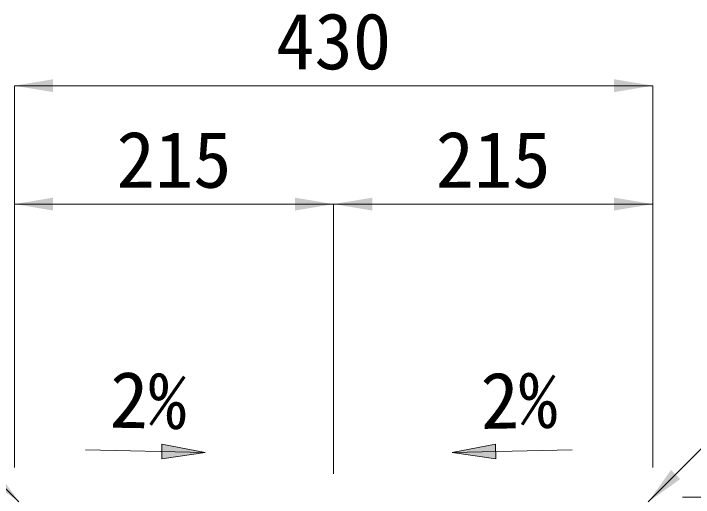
# Model space of a CAD drawing. Units: millimetres at full size, sheet at 1:40. Extents: x 69750 to 116230, y -28801 to 513.
# Drawn here: x 85866.7 to 86324.7, y -22435.2 to -22109.5 of the extents above; entities that cross this region are included whole.
import ezdxf
from ezdxf.enums import TextEntityAlignment as Align

# ---------------------------------------------------------------- set-up
doc = ezdxf.new("R2010")
doc.units = ezdxf.units.MM
doc.header["$LTSCALE"] = 40
doc.layers.add('寸法線', color=7, linetype='Continuous', lineweight=9)
doc.layers.add('引出線', color=4, linetype='Continuous', lineweight=9)
doc.styles.add('ＭＳ ゴシック', font='')
doc.styles.get('ＭＳ ゴシック').set_extended_font_data('MS Gothic')

# ---------------------------------------------------------------- blocks, each defined once
blk = doc.blocks.new('filled_arrow')
at = {"color": 0, "linetype": 'Continuous', "lineweight": -2}
blk.add_solid([(7.5, 1.25), (0, 0), (7.5, -1.25)], dxfattribs=at)

msp = doc.modelspace()

# ---------------------------------------------------------------- hatches: boundary and pattern name
at = {"layer": '引出線'}
for points in [[(85966.66, -22399.42), (85966.47, -22409.17), (85995.81, -22404.88)], [(86191.42, -22399.42), (86191.62, -22409.17), (86162.28, -22404.88)]]:
    msp.add_hatch(color=256, dxfattribs=at).paths.add_polyline_path(points)

# ---------------------------------------------------------------- linework, layer by layer
at = {"layer": '寸法線'}
for p, q in [((85867.32, -22158.06), (86297.33, -22158.06)), ((85867.32, -22415.15), (85867.32, -22158.06)), ((86297.33, -22415.15), (86297.33, -22158.06)), ((85867.33, -22237.77), (86082.33, -22237.77)), ((85867.33, -22415.15), (85867.33, -22237.77)), ((86082.33, -22419.45), (86082.33, -22237.77)), ((86082.33, -22237.77), (86297.33, -22237.77)), ((86082.33, -22419.45), (86082.33, -22237.77)), ((86297.33, -22415.15), (86297.33, -22237.77)), ((86317.32, -22435.15), (86600.28, -22435.15)), ((86317.32, -22435.15), (86419.56, -22435.15)), ((86317.33, -22435.15), (86484.69, -22435.15))]:
    msp.add_line(p, q, dxfattribs=at)
at = {"layer": '引出線', "lineweight": 13}
for p, q in [((85915.07, -22403.27), (85995.81, -22404.88)), ((86243.01, -22403.27), (86162.27, -22404.88))]:
    msp.add_line(p, q, dxfattribs=at)
at = {"layer": '引出線'}
for points in [[(85870.33, -22438.21), (85778.83, -22346.71), (85711.72, -22346.71)], [(86294.33, -22438.21), (86380.57, -22351.97), (86447.68, -22351.97)]]:
    msp.add_lwpolyline(points, dxfattribs=at)
at = {"layer": '引出線', "lineweight": 13}
for points in [[(85966.66, -22399.42), (85966.47, -22409.17), (85995.81, -22404.88)], [(86191.42, -22399.42), (86191.62, -22409.17), (86162.28, -22404.88)]]:
    msp.add_lwpolyline(points, close=True, dxfattribs=at)

# ---------------------------------------------------------------- block references
at = {"layer": '寸法線', "xscale": 3.47, "yscale": 3.47}
for p in [(85867.32, -22158.06), (85867.33, -22237.77), (86082.33, -22237.77)]:
    msp.add_blockref('filled_arrow', p, dxfattribs=at)
at = {"layer": '寸法線', "xscale": 3.47, "yscale": 3.47, "rotation": 180}
for p in [(86297.33, -22158.06), (86082.33, -22237.77), (86297.33, -22237.77)]:
    msp.add_blockref('filled_arrow', p, dxfattribs=at)
at = {"layer": '引出線', "xscale": 3.47, "yscale": 3.47}
for p, rotation in [((85870.33, -22438.21), 135), ((86294.33, -22438.21), 45)]:
    msp.add_blockref('filled_arrow', p, dxfattribs=dict(at, rotation=rotation))

# ---------------------------------------------------------------- texts
at = {"layer": '寸法線', "style": 'ＭＳ ゴシック'}
for s, p in [('430', (86082.33, -22128.06)), ('215', (85974.83, -22207.77)), ('215', (86189.83, -22207.77))]:
    msp.add_text(s, height=37.98, dxfattribs=at).set_placement(p, align=Align.MIDDLE_CENTER)
at = {"layer": '引出線', "style": 'ＭＳ ゴシック'}
for rotation, p in [(359, (85957.45, -22369.7)), (1, (86207.2, -22369.7))]:
    msp.add_text('2%', height=37.98, rotation=rotation, dxfattribs=at).set_placement(p, align=Align.MIDDLE_CENTER)

doc.saveas('drawing.dxf')
